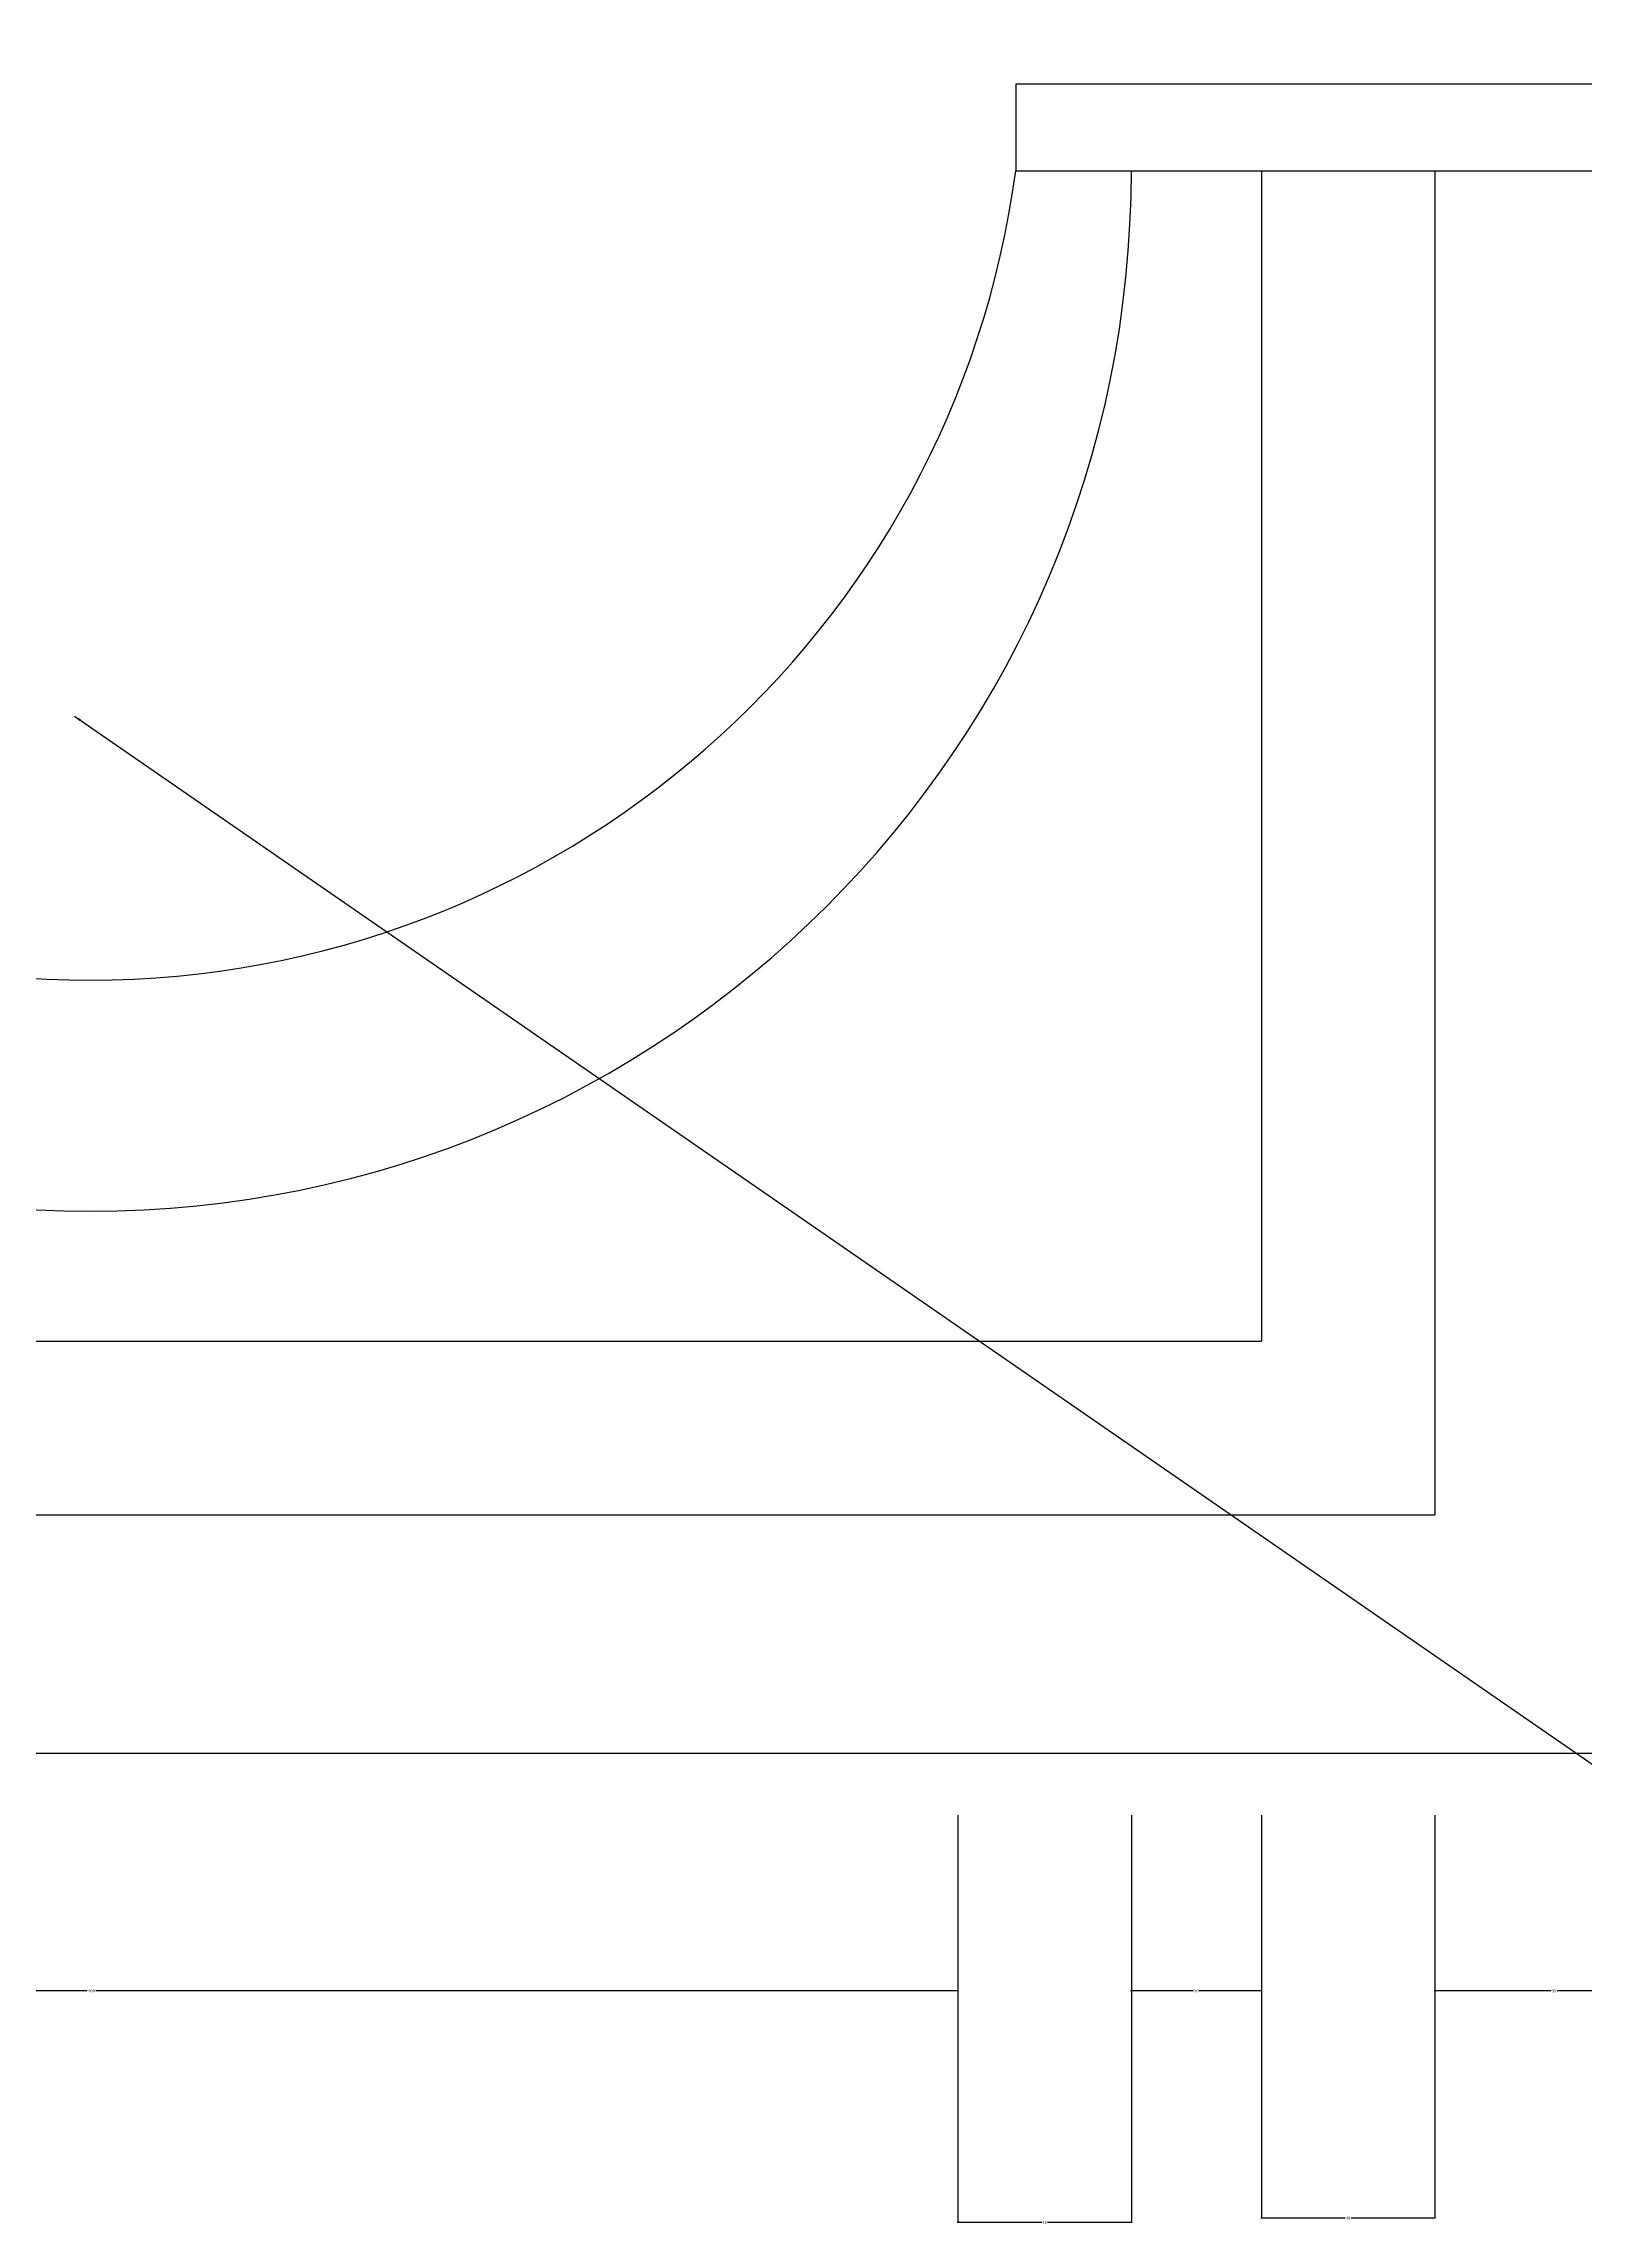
# Model space of a CAD drawing. Header units: metres. Extents: x 223 to 5375, y 130 to 7012.
# Drawn here: x 2283 to 2816, y 408 to 1162 of the extents above; entities that cross this region are included whole.
import ezdxf

# ---------------------------------------------------------------- set-up
doc = ezdxf.new("R2010")
doc.units = ezdxf.units.M
for name, color, linetype in [('4', 4, 'Continuous'), ('7', 7, 'Continuous'), ('DIM', 3, 'Continuous')]:
    doc.layers.add(name, color=color, linetype=linetype)
doc.dimstyles.get("Standard").update_dxf_attribs({"dimtxt": 2.5, "dimasz": 2.5, "dimexe": 1.25, "dimexo": 0.625, "dimtad": 1, "dimcen": 2.5, "dimazin": 3, "dimtfac": 1, "dimtmove": 0, "dimatfit": 3})

# ---------------------------------------------------------------- blocks, each defined once
blk = doc.blocks.new('*D2')
for p, q in [((1999.88, 549.47), (1999.88, 488.68)), ((2599.25, 549.47), (2599.25, 488.68)), ((2298.065, 488.68), (1999.63, 488.68)), ((2599.5, 488.68), (2301.065, 488.68))]:
    blk.add_line(p, q)
at = {"layer": 'Defpoints'}
for p in [(1999.88, 549.47), (2599.25, 549.47), (2599.25, 488.68)]:
    blk.add_point(p, dxfattribs=at)
at = {"layer": 'DIM', "insert": (2299.565, 488.68), "char_height": 1, "attachment_point": 5}
blk.add_mtext('400', dxfattribs=at)
blk = doc.blocks.new('*D38')
for p, q in [((2659.25, 549.47), (2659.25, 488.68)), ((2704.25, 549.47), (2704.25, 488.68)), ((2680.75, 488.68), (2659, 488.68)), ((2704.5, 488.68), (2682.75, 488.68))]:
    blk.add_line(p, q)
at = {"layer": 'Defpoints'}
for p in [(2659.25, 549.47), (2704.25, 549.47), (2704.25, 488.68)]:
    blk.add_point(p, dxfattribs=at)
at = {"layer": 'DIM', "insert": (2681.75, 488.68), "char_height": 1, "attachment_point": 5}
blk.add_mtext('30', dxfattribs=at)
blk = doc.blocks.new('*D39')
for p, q in [((2599.25, 549.47), (2599.25, 408.53)), ((2659.25, 549.47), (2659.25, 408.53)), ((2628.25, 408.53), (2599, 408.53)), ((2659.5, 408.53), (2630.25, 408.53))]:
    blk.add_line(p, q)
at = {"layer": 'Defpoints'}
for p in [(2599.25, 549.47), (2659.25, 549.47), (2659.25, 408.53)]:
    blk.add_point(p, dxfattribs=at)
at = {"layer": 'DIM', "insert": (2629.25, 408.53), "char_height": 1, "attachment_point": 5}
blk.add_mtext('40', dxfattribs=at)
blk = doc.blocks.new('*D40')
for p, q in [((2764.25, 549.47), (2764.25, 488.68)), ((2846.75, 549.47), (2846.75, 488.68)), ((2804.5, 488.68), (2764, 488.68)), ((2847, 488.68), (2806.5, 488.68))]:
    blk.add_line(p, q)
at = {"layer": 'Defpoints'}
for p in [(2764.25, 549.47), (2846.75, 549.47), (2846.75, 488.68)]:
    blk.add_point(p, dxfattribs=at)
at = {"layer": 'DIM', "insert": (2805.5, 488.68), "char_height": 1, "attachment_point": 5}
blk.add_mtext('55', dxfattribs=at)
blk = doc.blocks.new('*D41')
for p, q in [((2704.25, 549.47), (2704.25, 410.03)), ((2764.25, 549.47), (2764.25, 410.03)), ((2733.25, 410.03), (2704, 410.03)), ((2764.5, 410.03), (2735.25, 410.03))]:
    blk.add_line(p, q)
at = {"layer": 'Defpoints'}
for p in [(2704.25, 549.47), (2764.25, 549.47), (2764.25, 410.03)]:
    blk.add_point(p, dxfattribs=at)
at = {"layer": 'DIM', "insert": (2734.25, 410.03), "char_height": 1, "attachment_point": 5}
blk.add_mtext('40', dxfattribs=at)

msp = doc.modelspace()

# ---------------------------------------------------------------- linework, layer by layer
at = {"layer": '4'}
for p, q in [((3212.55, 1148.43), (2619.25, 1148.43)), ((2619.25, 1148.43), (2619.25, 1118.43)), ((2619.25, 1118.43), (3209.11, 1118.43))]:
    msp.add_line(p, q, dxfattribs=at)
for centre, radius, start, end in [((2299.25, 1118.43), 360, 180, 360), ((2299.25, 1161.29), 322.86, 187.63, 352.37)]:
    msp.add_arc(centre, radius, start, end, dxfattribs=at)
at = {"layer": '7'}
for p, q in [((2704.25, 1118.43), (2704.25, 713.43)), ((2764.25, 1118.43), (2764.25, 653.43)), ((1894.25, 713.43), (2704.25, 713.43)), ((1834.25, 653.43), (2764.25, 653.43)), ((1751.75, 570.93), (2846.75, 570.93))]:
    msp.add_line(p, q, dxfattribs=at)

# ---------------------------------------------------------------- dimensions: what is measured, and where the dimension line sits
at = {"layer": 'DIM'}
for base, p1, p2, text, picture, middle in [((2599.25, 488.68), (2599.25, 549.47), (1999.88, 549.47), '400', '*D2', (2299.565, 488.68)), ((2659.25, 408.53), (2659.25, 549.47), (2599.25, 549.47), '40', '*D39', (2629.25, 408.53)), ((2704.25, 488.68), (2704.25, 549.47), (2659.25, 549.47), '30', '*D38', (2681.75, 488.68)), ((2764.25, 410.03), (2764.25, 549.47), (2704.25, 549.47), '40', '*D41', (2734.25, 410.03)), ((2846.75, 488.68), (2846.75, 549.47), (2764.25, 549.47), '55', '*D40', (2805.5, 488.68))]:
    dim = msp.add_linear_dim(base=base, p1=p1, p2=p2, text=text, dimstyle='Standard', dxfattribs=at)
    dim.commit()
    dim.dimension.update_dxf_attribs({"geometry": picture, "text_midpoint": middle})

# ---------------------------------------------------------------- leaders
for points in [[(1960.11, 813.47), (2448, 1897.5)], [(2293.68, 929.71), (2969.71, 462.75)]]:
    msp.add_leader(points, dimstyle='Standard', dxfattribs=at)

doc.saveas('drawing.dxf')
